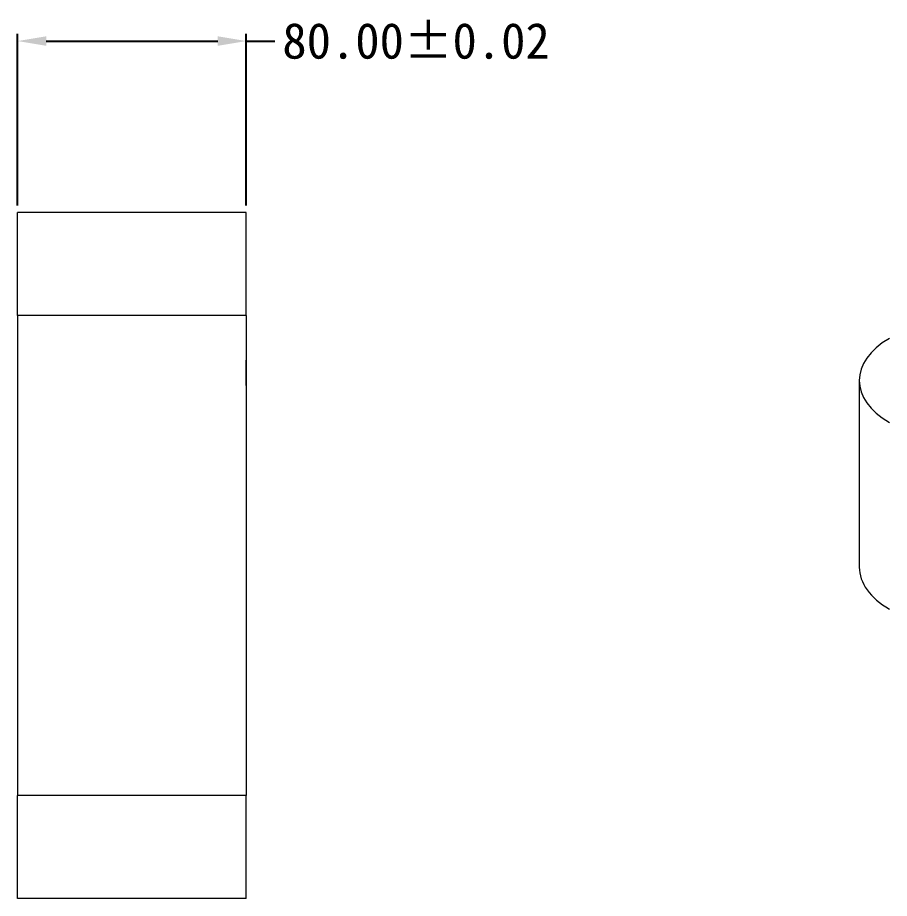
# Model space of a CAD drawing. Header units: millimetres. Extents: x 588 to 2025, y -315 to 707.
# Drawn here: x 1322.1 to 1627, y 394.3 to 702.5 of the extents above; entities that cross this region are included whole.
import ezdxf

# ---------------------------------------------------------------- set-up
doc = ezdxf.new("R2010")
doc.units = ezdxf.units.MM
doc.layers.add('core', color=7, linetype='Continuous', lineweight=20)
doc.layers.add('dim', color=82, linetype='Continuous', lineweight=9)
doc.dimstyles.get("Standard").update_dxf_attribs({"dimscale": 5, "dimtxt": 0.18, "dimasz": 0.18, "dimexe": 0.18, "dimexo": 0.0625, "dimgap": 0.09, "dimtad": 0, "dimtih": 1, "dimtoh": 1, "dimzin": 0, "dimdsep": 46, "dimtxsty": 'Standard', "dimcen": 0.09, "dimadec": 0, "dimazin": 0, "dimtfac": 1, "dimtofl": 0, "dimtmove": 0, "dimatfit": 3, "dimfxl": 0, "dimtolj": 1, "dimtzin": 0, "dimarcsym": 0})

# ---------------------------------------------------------------- blocks, each defined once
blk = doc.blocks.new('*D3')
at = {"layer": 'Defpoints', "color": 0, "lineweight": 18, "transparency": 16777216}
for p in [(1402.09, 694.25), (1322.09, 634.26), (1402.09, 634.26)]:
    blk.add_point(p, dxfattribs=at)
at = {"layer": 'dim', "color": 0, "lineweight": -2, "transparency": 16777216}
for p, q in [((1322.09, 636.76), (1322.09, 696.75)), ((1402.09, 636.76), (1402.09, 696.75)), ((1332.09, 694.25), (1392.09, 694.25)), ((1402.09, 694.25), (1412.09, 694.25))]:
    blk.add_line(p, q, dxfattribs=at)
at = {"layer": 'dim', "color": 0, "lineweight": 18, "transparency": 16777216}
for points in [[(1332.09, 695.92), (1332.09, 692.58), (1322.09, 694.25)], [(1392.09, 695.92), (1392.09, 692.58), (1402.09, 694.25)]]:
    blk.add_solid(points, dxfattribs=at)
at = {"layer": 'dim', "color": 0, "lineweight": 18, "transparency": 16777216, "insert": (1461.46, 694.25), "char_height": 12.5, "attachment_point": 5}
blk.add_mtext('\\A1;80.00\\M+5A1C00.02', dxfattribs=at)

msp = doc.modelspace()

# ---------------------------------------------------------------- linework, layer by layer
at = {"layer": 'core', "lineweight": 18}
for p, q in [((1322.091, 598.262), (1322.091, 634.262)), ((1402.091, 634.262), (1322.091, 634.262)), ((1402.091, 598.262), (1402.091, 634.262)), ((1322.091, 598.262), (1322.091, 430.262)), ((1402.091, 598.262), (1402.091, 585.705)), ((1402.091, 585.705), (1401.981, 585.705)), ((1401.981, 585.705), (1401.981, 573.705)), ((1402.091, 585.705), (1402.091, 582.584)), ((1402.091, 573.705), (1402.091, 582.584)), ((1402.091, 573.705), (1401.981, 573.705)), ((1402.091, 573.705), (1402.091, 430.262)), ((1616.483, 575.499), (1616.483, 510.18)), ((1322.091, 394.262), (1322.091, 430.262)), ((1402.091, 394.262), (1402.091, 430.262)), ((1402.091, 394.262), (1322.091, 394.262))]:
    msp.add_line(p, q, dxfattribs=at)
at = {"layer": 'core', "lineweight": 13}
for p, q in [((1402.091, 598.262), (1322.091, 598.262)), ((1402.091, 582.584), (1401.981, 582.584)), ((1402.091, 430.262), (1322.091, 430.262))]:
    msp.add_line(p, q, dxfattribs=at)
at = {"layer": 'core', "lineweight": 18}
for centre, start_param in [((1652.483, 575.499), 2.3561945), ((1652.483, 510.18), 3.1415927)]:
    msp.add_ellipse(centre, major_axis=(36, 0), ratio=0.5773503, start_param=start_param, end_param=3.9269908, dxfattribs=at)

# ---------------------------------------------------------------- dimensions: what is measured, and where the dimension line sits
at = {"layer": 'dim', "lineweight": 18}
dim = msp.add_linear_dim(base=(1402.091, 694.251), p1=(1322.091, 634.262), p2=(1402.091, 634.262), dimstyle='Standard', override={"dimtxt": 2.5, "dimasz": 2, "dimexe": 0.49975, "dimexo": 0.49975, "dimgap": 0.49975, "dimtol": 1, "dimtp": 0.02, "dimtm": 0.02}, dxfattribs=at)
dim.commit()
dim.dimension.update_dxf_attribs({"geometry": '*D3', "text_midpoint": (1461.465, 694.251), "dimtype": 160})

doc.saveas('drawing.dxf')
